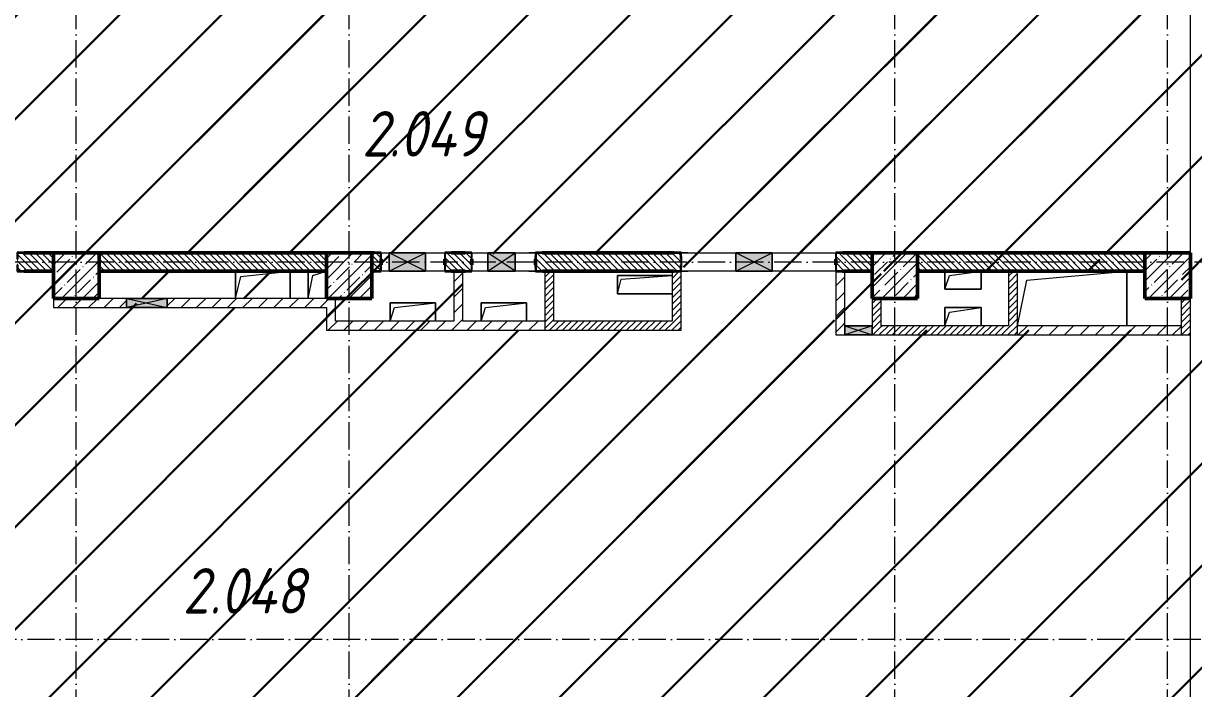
# Model space of a CAD drawing. Header units: millimetres. Extents: x -17017 to 628417, y -109036 to 199237.
# Drawn here: x 68728 to 81595, y 65004 to 72319 of the extents above; entities that cross this region are included whole.
import ezdxf

# ---------------------------------------------------------------- set-up
doc = ezdxf.new("R2010")
doc.units = ezdxf.units.MM
doc.linetypes.add('50_200_ШТРИХ_1Т_ш5_п1_п1_', pattern=[700, 500, -100, 0, -100])
for name, color, linetype, lineweight in [('3.1) ЖБ окна 1.2 м', 102, 'Continuous', 30), ('A-DETL-GENF-OTLN', 7, 'Continuous', 9), ('A-FLOR-____-OTLN', 7, 'Continuous', 9), ('A-GENM-____-MCUT', 7, 'Continuous', 25), ('A-GENM-____-OTLN', 7, 'Continuous', 9), ('A-GENM-____-OTLN-1', 7, 'Continuous', 25), ('A-GLAZ-____-OTLN', 7, 'Continuous', 9), ('A-WALL-____-MCUT-2', 7, 'Continuous', 50), ('A-WALL-____-PATT-1', 7, 'Continuous', 9), ('A-WALL-FNSH-MCUT-1', 7, 'Continuous', 9), ('I-WALL-____-OTLN', 7, 'Continuous', 9), ('S-COLS-____-MCUT', 7, 'Continuous', 50), ('S-COLS-____-OTLN', 7, 'Continuous', 9), ('S-GRID-____-OTLN-1', 7, '50_200_ШТРИХ_1Т_ш5_п1_п1_', 9), ('Марки помещений', 7, 'Continuous', 9), ('стяжа', 7, 'Continuous', 30)]:
    doc.layers.add(name, color=color, linetype=linetype, lineweight=lineweight)
doc.styles.add('ISOCPEUR_I_3', font='isocpeui.ttf', dxfattribs={"width": 0.85, "height": 2.2})
pattern_1 = [(45, (50979.8, 168109.95), (-561.266, 561.266), [])]
pattern_2 = [(135, (43259.71, 63713.66), (-35.35534, -35.35534), [])]
pattern_3 = [(45, (43259.71, 63713.66), (-84.8528, 84.8528), [])]
pattern_4 = [(45, (43259.71, 63713.66), (-35.35534, 35.35534), [])]

# ---------------------------------------------------------------- blocks, each defined once
blk = doc.blocks.new('BSC_Колонна _Прямоугольная - 500х500-V68-АР1_План отверстий 2 этажа в осях 1-64_А-ГГ')
at = {"layer": 'S-COLS-____-OTLN'}
h = blk.add_hatch(dxfattribs=at)
h.set_pattern_fill('FP_97', color=256, style=0, pattern_type=2)
h.set_pattern_definition([(45, (-38050, -5831.04), (-114.04925, 114.04925), []), (45, (-37935.95, -5831.04), (-114.04925, 114.04925), [201.613, -40.323, 3.353, -36.97])])
h.paths.add_polyline_path([(-250, -250), (250, -250), (250, 250), (-250, 250)], flags=0)
at = {"layer": 'S-COLS-____-MCUT'}
for p, q in [((250, 250), (-250, 250)), ((-250, 250), (-250, -250)), ((250, -250), (250, 250)), ((-250, -250), (250, -250))]:
    blk.add_line(p, q, dxfattribs=at)
blk = doc.blocks.new('BSC_Колонна _Прямоугольная - 500х500-V70-АР1_План отверстий 2 этажа в осях 1-64_А-ГГ')
at = {"layer": 'S-COLS-____-OTLN'}
h = blk.add_hatch(dxfattribs=at)
h.set_pattern_fill('FP_99', color=256, style=0, pattern_type=2)
h.set_pattern_definition([(45, (-29050, -5831.04), (-114.04925, 114.04925), []), (45, (-28935.95, -5831.04), (-114.04925, 114.04925), [201.613, -40.323, 3.353, -36.97])])
h.paths.add_polyline_path([(-250, -250), (250, -250), (250, 250), (-250, 250)], flags=0)
at = {"layer": 'S-COLS-____-MCUT'}
for p, q in [((250, 250), (-250, 250)), ((-250, 250), (-250, -250)), ((250, -250), (250, 250)), ((-250, -250), (250, -250))]:
    blk.add_line(p, q, dxfattribs=at)
blk = doc.blocks.new('BSC_Колонна _Прямоугольная - 500х500-V86-АР1_План отверстий 2 этажа в осях 1-64_А-ГГ')
at = {"layer": 'S-COLS-____-OTLN'}
h = blk.add_hatch(dxfattribs=at)
h.set_pattern_fill('FP_115', color=256, style=0, pattern_type=2)
h.set_pattern_definition([(45, (-26050, -5831.04), (-114.0493, 114.0493), []), (45, (-25935.95, -5831.04), (-114.0493, 114.0493), [201.613, -40.323, 3.353, -36.97])])
h.paths.add_polyline_path([(-250, -250), (250, -250), (250, 250), (-250, 250)], flags=0)
at = {"layer": 'S-COLS-____-MCUT'}
for p, q in [((250, 250), (-250, 250)), ((-250, 250), (-250, -250)), ((250, -250), (250, 250)), ((-250, -250), (250, -250))]:
    blk.add_line(p, q, dxfattribs=at)
blk = doc.blocks.new('BSC_Колонна _Прямоугольная - 500х500-V95-АР1_План отверстий 2 этажа в осях 1-64_А-ГГ')
at = {"layer": 'S-COLS-____-OTLN'}
h = blk.add_hatch(dxfattribs=at)
h.set_pattern_fill('FP_124', color=256, style=0, pattern_type=2)
h.set_pattern_definition([(45, (-35050, -5831.04), (-114.04925, 114.04925), []), (45, (-34935.95, -5831.04), (-114.04925, 114.04925), [201.613, -40.323, 3.353, -36.97])])
h.paths.add_polyline_path([(-250, -250), (250, -250), (250, 250), (-250, 250)], flags=0)
at = {"layer": 'S-COLS-____-MCUT'}
for p, q in [((250, 250), (-250, 250)), ((-250, 250), (-250, -250)), ((250, -250), (250, 250)), ((-250, -250), (250, -250))]:
    blk.add_line(p, q, dxfattribs=at)
blk = doc.blocks.new('Фахверк_СКБ_Уголок - 200_3960_зеркало-28268689-АР1_План отверстий 2 этажа в осях 1-64_А-ГГ')
at = {"layer": 'A-GENM-____-MCUT'}
for p, q in [((200, 156), (125, 156)), ((125, 156), (125, 81)), ((131, 81), (131, 150)), ((131, 150), (200, 150)), ((200, 150), (200, 156)), ((125, 81), (131, 81)), ((131, 19), (125, 19)), ((125, 19), (125, -56)), ((131, -50), (131, 19)), ((125, -56), (200, -56)), ((200, -50), (131, -50)), ((200, -56), (200, -50))]:
    blk.add_line(p, q, dxfattribs=at)
blk = doc.blocks.new('Фахверк_СКБ_Уголок - 200_3960-28268576-АР1_План отверстий 2 этажа в осях 1-64_А-ГГ')
at = {"layer": 'A-GENM-____-MCUT'}
for p, q in [((200, 156), (125, 156)), ((125, 156), (125, 81)), ((131, 81), (131, 150)), ((131, 150), (200, 150)), ((200, 150), (200, 156)), ((125, 81), (131, 81)), ((131, 19), (125, 19)), ((125, 19), (125, -56)), ((131, -50), (131, 19)), ((125, -56), (200, -56)), ((200, -50), (131, -50)), ((200, -56), (200, -50))]:
    blk.add_line(p, q, dxfattribs=at)
blk = doc.blocks.new('154_Стойка_СКБ_Уголок - СМ-2180_200-28268025-АР1_План отверстий 2 этажа в осях 1-64_А-ГГ')
at = {"layer": 'A-GENM-____-MCUT'}
for p, q in [((125, 156), (125, 81)), ((200, 156), (125, 156)), ((131, 81), (131, 150)), ((131, 150), (200, 150)), ((200, 150), (200, 156)), ((125, 81), (131, 81)), ((131, 19), (125, 19)), ((125, 19), (125, -56)), ((131, -50), (131, 19)), ((125, -56), (200, -56)), ((200, -50), (131, -50)), ((200, -56), (200, -50))]:
    blk.add_line(p, q, dxfattribs=at)
blk = doc.blocks.new('Стойка_Влож_Полоса боковая - Полоса-V142-АР1_План отверстий 2 этажа в осях 1-64_А-ГГ')
at = {"layer": 'A-GENM-____-OTLN'}
for p, q in [((-5, 60), (0, 60)), ((-5, -60), (-5, 60)), ((0, -60), (-5, -60))]:
    blk.add_line(p, q, dxfattribs=at)
blk = doc.blocks.new('Стойка_Влож_Уголок_Опорный - Уголок-28213941-АР1_План отверстий 2 этажа в осях 1-64_А-ГГ')
at = {"layer": 'A-GENM-____-OTLN'}
for p, q in [((-212, -6), (-212, 0)), ((0, 0), (0, -6)), ((-212, -75), (-212, -6)), ((-212, -6), (-206, -6)), ((-212, -75), (-206, -75)), ((-6, -6), (0, -6)), ((-6, -75), (0, -75)), ((0, -6), (0, -75))]:
    blk.add_line(p, q, dxfattribs=at)
blk = doc.blocks.new('154_Стойка_СКБ_Уголок - СМ-2480_200-28346303-АР1_План отверстий 2 этажа в осях 1-64_А-ГГ')
at = {"layer": 'A-GENM-____-MCUT'}
for p, q in [((125, 156), (125, 81)), ((200, 156), (125, 156)), ((131, 81), (131, 150)), ((131, 150), (200, 150)), ((200, 150), (200, 156)), ((125, 81), (131, 81)), ((131, 19), (125, 19)), ((125, 19), (125, -56)), ((131, -50), (131, 19)), ((125, -56), (200, -56)), ((200, -50), (131, -50)), ((200, -56), (200, -50))]:
    blk.add_line(p, q, dxfattribs=at)
blk = doc.blocks.new('Стойка_Влож_Полоса боковая - Полоса-28213942-АР1_План отверстий 2 этажа в осях 1-64_А-ГГ')
at = {"layer": 'A-GENM-____-OTLN'}
for p, q in [((-5, 60), (0, 60)), ((-5, -60), (-5, 60)), ((0, 31), (0, -31)), ((0, -60), (-5, -60))]:
    blk.add_line(p, q, dxfattribs=at)
blk = doc.blocks.new('AR_Отверстие прямоугольное _в плите_ - AR_Отверстие прямоугольное _в плите_-V147-АР1_План отверстий 2 этажа в осях 1-64_А-ГГ')
at = {"layer": 'A-GENM-____-OTLN'}
for p, q in [((250, 100), (-250, 100)), ((-250, 100), (-250, -100)), ((-250, -100), (-200, 50)), ((-200, 50), (250, 100)), ((250, -100), (250, 100))]:
    blk.add_line(p, q, dxfattribs=at)
blk = doc.blocks.new('AR_Отверстие прямоугольное _в плите_ - AR_Отверстие прямоугольное _в плите_-30459223-АР1_План отверстий 2 этажа в осях 1-64_А-ГГ')
at = {"layer": 'A-GENM-____-OTLN'}
for p, q in [((-200, 100), (-200, -100)), ((-200, -100), (-150, 50)), ((-150, 50), (200, 100)), ((200, -100), (200, 100)), ((-200, -100), (200, -100))]:
    blk.add_line(p, q, dxfattribs=at)
blk = doc.blocks.new('AR_Отверстие прямоугольное _в плите_ - AR_Отверстие прямоугольное _в плите_-V157-АР1_План отверстий 2 этажа в осях 1-64_А-ГГ')
at = {"layer": 'A-GENM-____-OTLN'}
for p, q in [((300, 100), (-300, 100)), ((-300, 100), (-300, -100)), ((-300, -100), (-260, 60)), ((-260, 60), (300, 100)), ((-300, -100), (300, -100))]:
    blk.add_line(p, q, dxfattribs=at)
blk = doc.blocks.new('AR_Отверстие прямоугольное _в плите_ - AR_Отверстие прямоугольное _в плите_-V178-АР1_План отверстий 2 этажа в осях 1-64_А-ГГ')
at = {"layer": 'A-GENM-____-OTLN'}
for p, q in [((-100, 150), (-100, -150)), ((-50, 100), (100, 150)), ((-100, -150), (-50, 100))]:
    blk.add_line(p, q, dxfattribs=at)
blk = doc.blocks.new('AR_Отверстие прямоугольное _в плите_ - AR_Отверстие прямоугольное _в плите_-V179-АР1_План отверстий 2 этажа в осях 1-64_А-ГГ')
at = {"layer": 'A-GENM-____-OTLN'}
for p, q in [((200, 100), (-200, 100)), ((-200, 100), (-200, -100)), ((-200, -100), (-150, 50)), ((-150, 50), (200, 100)), ((200, -100), (200, 100))]:
    blk.add_line(p, q, dxfattribs=at)
blk = doc.blocks.new('AR_Отверстие прямоугольное _в плите_ - AR_Отверстие прямоугольное _в плите_-V182-АР1_План отверстий 2 этажа в осях 1-64_А-ГГ')
at = {"layer": 'A-GENM-____-OTLN'}
for p, q in [((-300, 150), (-300, -150)), ((-240, 90), (300, 150)), ((300, -150), (300, 150)), ((-300, -150), (-240, 90))]:
    blk.add_line(p, q, dxfattribs=at)
blk = doc.blocks.new('AR_Отверстие прямоугольное _в плите_ - AR_Отверстие прямоугольное _в плите_-V192-АР1_План отверстий 2 этажа в осях 1-64_А-ГГ')
at = {"layer": 'A-GENM-____-OTLN'}
for p, q in [((-500, 200), (600, 300)), ((600, -300), (600, 300)), ((-600, -300), (-500, 200))]:
    blk.add_line(p, q, dxfattribs=at)
blk = doc.blocks.new('AR_Отверстие прямоугольное _в стене_ - AR_Отверстие прямоугольное _в стене__ЭОМ-36402302-АР1_План отверстий 2 этажа в осях 1-64_А-ГГ')
at = {"layer": 'A-GLAZ-____-OTLN'}
blk.add_hatch(color=256, dxfattribs=at).paths.add_polyline_path([(200, 100), (-200, 100), (-200, -100), (200, -100)], flags=0)
at = {"layer": 'A-DETL-GENF-OTLN'}
for p, q in [((-200, -100), (-200, 100)), ((-200, 100), (200, 100)), ((200, 100), (-200, -100)), ((-200, 100), (200, -100)), ((200, 100), (-200, 100)), ((-200, 100), (-200, -100)), ((200, 100), (200, -100)), ((200, -100), (200, 100)), ((200, -100), (-200, -100)), ((-200, -100), (200, -100))]:
    blk.add_line(p, q, dxfattribs=at)
blk = doc.blocks.new('AR_Отверстие прямоугольное _в стене__БезПР - AR_Отверстие прямоугольное _в стене__БезПР-36392850-АР1_План отверстий 2 этажа в осях 1-64_А-ГГ')
at = {"layer": 'A-GLAZ-____-OTLN'}
blk.add_hatch(color=256, dxfattribs=at).paths.add_polyline_path([(150, 100), (-150, 100), (-150, -100), (150, -100), (150, 85)], flags=0)
at = {"layer": 'A-DETL-GENF-OTLN'}
for p, q in [((-150, -100), (-150, 100)), ((-150, 100), (150, 100)), ((150, 100), (-150, -100)), ((-150, 100), (150, -100)), ((150, 100), (-150, 100)), ((-150, 100), (-150, -100)), ((150, 100), (150, -100)), ((150, -100), (150, 100)), ((150, -100), (-150, -100)), ((-150, -100), (150, -100))]:
    blk.add_line(p, q, dxfattribs=at)
blk = doc.blocks.new('AR_Отверстие прямоугольное _в стене__БезПР - AR_Отверстие прямоугольное _в стене__БезПР-36428632-АР1_План отверстий 2 этажа в осях 1-64_А-ГГ')
at = {"layer": 'A-GLAZ-____-OTLN'}
blk.add_hatch(color=256, dxfattribs=at).paths.add_polyline_path([(-200, -100), (200, -100), (200, 100), (-200, 100)], flags=0)
at = {"layer": 'A-DETL-GENF-OTLN'}
for p, q in [((-200, -100), (-200, 100)), ((-200, 100), (200, 100)), ((200, 100), (-200, -100)), ((-200, 100), (200, -100)), ((200, 100), (-200, 100)), ((-200, 100), (-200, -100)), ((200, 100), (200, -100)), ((200, -100), (200, 100)), ((200, -100), (-200, -100)), ((-200, -100), (200, -100))]:
    blk.add_line(p, q, dxfattribs=at)
at = {"layer": 'A-GLAZ-____-OTLN'}
blk.add_line((200, 100), (-200, 100), dxfattribs=at)
blk = doc.blocks.new('AR_Отверстие прямоугольное _в стене__БезПР - AR_Отверстие прямоугольное _в стене__БезПР-36427692-АР1_План отверстий 2 этажа в осях 1-64_А-ГГ')
at = {"layer": 'A-GLAZ-____-OTLN'}
blk.add_hatch(color=256, dxfattribs=at).paths.add_polyline_path([(225, -50), (225, 50), (-225, 50), (-225, -50)], flags=0)
at = {"layer": 'A-DETL-GENF-OTLN'}
for p, q in [((-225, -50), (-225, 50)), ((-225, 50), (225, 50)), ((225, 50), (-225, -50)), ((-225, 50), (225, -50)), ((225, 50), (-225, 50)), ((-225, 50), (-225, -50)), ((225, 50), (225, -50)), ((225, -50), (225, 50)), ((225, -50), (-225, -50)), ((-225, -50), (225, -50))]:
    blk.add_line(p, q, dxfattribs=at)
at = {"layer": 'A-GLAZ-____-OTLN'}
blk.add_line((225, 50), (-225, 50), dxfattribs=at)
blk = doc.blocks.new('AR_Отверстие прямоугольное _в стене__БезПР - AR_Отверстие прямоугольное _в стене__БезПР-36789553-АР1_План отверстий 2 этажа в осях 1-64_А-ГГ')
at = {"layer": 'A-GLAZ-____-OTLN'}
blk.add_hatch(color=256, dxfattribs=at).paths.add_polyline_path([(150, -50), (150, 50), (-150, 50), (-150, -50)], flags=0)
at = {"layer": 'A-DETL-GENF-OTLN'}
for p, q in [((-150, -50), (-150, 50)), ((-150, 50), (150, 50)), ((150, 50), (-150, -50)), ((-150, 50), (150, -50)), ((150, 50), (-150, 50)), ((-150, 50), (-150, -50)), ((150, 50), (150, -50)), ((150, -50), (150, 50)), ((150, -50), (-150, -50)), ((-150, -50), (150, -50))]:
    blk.add_line(p, q, dxfattribs=at)
at = {"layer": 'A-GLAZ-____-OTLN'}
blk.add_line((150, 50), (-150, 50), dxfattribs=at)
blk = doc.blocks.new('2этаж')
at = {"layer": 'S-GRID-____-OTLN-1', "color": 251, "ltscale": 0.6, "true_color": 0x636466}
for p, q in [((10458.3, 454533.3), (10458.3, 469166.5)), ((13458.3, 454533.3), (13458.3, 469166.5)), ((19458.3, 454533.3), (19458.3, 469166.5)), ((22458.3, 454533.3), (22458.3, 469166.5)), ((74727.1, 464997), (-20260.4, 464997)), ((88359, 460847), (-20260.4, 460847))]:
    blk.add_line(p, q, dxfattribs=at)

msp = doc.modelspace()

# ---------------------------------------------------------------- hatches: boundary and pattern name
at = {"layer": 'A-WALL-____-PATT-1'}
h = msp.add_hatch(dxfattribs=at)
h.set_pattern_fill('FP_6', color=256, style=0, pattern_type=2)
h.set_pattern_definition(pattern_2)
h.paths.add_polyline_path([(68666, 69595), (69060, 69595), (69060, 69795), (68666, 69795), (68666, 69726), (68660, 69726), (68660, 69664), (68666, 69664), (68666, 69598)], flags=0)
h.paths.add_polyline_path([(66885, 69595), (66954, 69595), (66954, 69664), (66960, 69664), (66960, 69726), (66954, 69726), (66954, 69795), (66110, 69795), (66110, 69595), (66223, 69595)], flags=0)
h.paths.add_polyline_path([(65560, 69595), (65710, 69595), (65710, 69795), (65560, 69795)], flags=0)
h = msp.add_hatch(dxfattribs=at)
h.set_pattern_fill('FP_6', color=256, style=0, pattern_type=2)
h.set_pattern_definition(pattern_2)
h.paths.add_polyline_path([(72060, 69595), (72060, 69795), (69560, 69795), (69560, 69595), (71525, 69595)], flags=0)
h = msp.add_hatch(dxfattribs=at)
h.set_pattern_fill('FP_6', color=256, style=0, pattern_type=2)
h.set_pattern_definition(pattern_2)
h.paths.add_polyline_path([(77735, 69595), (78060, 69595), (78060, 69795), (77666, 69795), (77666, 69726), (77660, 69726), (77660, 69664), (77666, 69664), (77666, 69595)], flags=0)
h.paths.add_polyline_path([(75885, 69595), (75954, 69595), (75954, 69664), (75960, 69664), (75960, 69726), (75954, 69726), (75954, 69795), (74366, 69795), (74366, 69726), (74360, 69726), (74360, 69664), (74366, 69664), (74366, 69595), (75060, 69595)], flags=0)
h.paths.add_polyline_path([(73366, 69595), (73654, 69595), (73654, 69664), (73660, 69664), (73660, 69726), (73654, 69726), (73654, 69795), (73366, 69795), (73366, 69726), (73360, 69726), (73360, 69664), (73366, 69664), (73366, 69599)], flags=0)
h.paths.add_polyline_path([(72560, 69595), (72654, 69595), (72654, 69664), (72660, 69664), (72660, 69726), (72654, 69726), (72654, 69795), (72560, 69795), (72560, 69689)], flags=0)
h = msp.add_hatch(dxfattribs=at)
h.set_pattern_fill('FP_6', color=256, style=0, pattern_type=2)
h.set_pattern_definition(pattern_2)
h.paths.add_polyline_path([(81060, 69595), (81060, 69795), (78560, 69795), (78560, 69595), (78595, 69595)], flags=0)
h = msp.add_hatch(dxfattribs=at)
h.set_pattern_fill('FP_4', color=256, style=0, pattern_type=2)
h.set_pattern_definition(pattern_3)
h.paths.add_polyline_path([(73560, 69045), (73560, 69595), (73460, 69595), (73460, 69045)], flags=0)
h = msp.add_hatch(dxfattribs=at)
h.set_pattern_fill('FP_5', color=256, style=0, pattern_type=2)
h.set_pattern_definition(pattern_4)
h.paths.add_polyline_path([(74560, 68945), (74560, 69595), (74460, 69595), (74460, 68945)], flags=0)
h = msp.add_hatch(dxfattribs=at)
h.set_pattern_fill('FP_5', color=256, style=0, pattern_type=2)
h.set_pattern_definition(pattern_4)
h.paths.add_polyline_path([(75960, 68945), (75959, 69589), (75885, 69589), (75885, 69595), (75860, 69595), (75860, 68945)], flags=0)
h = msp.add_hatch(dxfattribs=at)
h.set_pattern_fill('FP_4', color=256, style=0, pattern_type=2)
h.set_pattern_definition(pattern_3)
h.paths.add_polyline_path([(77760, 68995), (77760, 69595), (77735, 69595), (77735, 69589), (77660, 69589), (77660, 68995), (77735, 68995)], flags=0)
h = msp.add_hatch(dxfattribs=at)
h.set_pattern_fill('FP_5', color=256, style=0, pattern_type=2)
h.set_pattern_definition(pattern_4)
h.paths.add_polyline_path([(79660, 68995), (79660, 69595), (79560, 69595), (79560, 68995)], flags=0)
h = msp.add_hatch(dxfattribs=at)
h.set_pattern_fill('FP_4', color=256, style=0, pattern_type=2)
h.set_pattern_definition(pattern_3)
h.paths.add_polyline_path([(69860, 69195), (69860, 69295), (69060, 69295), (69060, 69195), (69560, 69195)], flags=0)
h.paths.add_polyline_path([(70310, 69195), (72160, 69195), (72160, 69295), (70310, 69295), (70310, 69253)], flags=0)
h = msp.add_hatch(dxfattribs=at)
h.set_pattern_fill('FP_5', color=256, style=0, pattern_type=2)
h.set_pattern_definition(pattern_4)
h.paths.add_polyline_path([(78160, 68895), (78160, 69295), (78060, 69295), (78060, 68895)], flags=0)
h = msp.add_hatch(dxfattribs=at)
h.set_pattern_fill('FP_5', color=256, style=0, pattern_type=2)
h.set_pattern_definition(pattern_4)
h.paths.add_polyline_path([(81560, 68895), (81560, 69295), (81460, 69295), (81460, 68895)], flags=0)
h = msp.add_hatch(dxfattribs=at)
h.set_pattern_fill('FP_4', color=256, style=0, pattern_type=2)
h.set_pattern_definition(pattern_3)
h.paths.add_polyline_path([(72160, 69045), (72160, 69195), (72060, 69195), (72060, 69045)], flags=0)
h = msp.add_hatch(dxfattribs=at)
h.set_pattern_fill('FP_4', color=256, style=0, pattern_type=2)
h.set_pattern_definition(pattern_3)
h.paths.add_polyline_path([(73293, 68945), (74460, 68945), (74460, 69045), (72060, 69045), (72060, 68945)], flags=0)
h = msp.add_hatch(dxfattribs=at)
h.set_pattern_fill('FP_5', color=256, style=0, pattern_type=2)
h.set_pattern_definition(pattern_4)
h.paths.add_polyline_path([(75860, 68945), (75860, 69045), (74560, 69045), (74560, 68945), (75060, 68945)], flags=0)
h = msp.add_hatch(dxfattribs=at)
h.set_pattern_fill('FP_4', color=256, style=0, pattern_type=2)
h.set_pattern_definition(pattern_3)
h.paths.add_polyline_path([(77660, 68895), (77760, 68895), (77760, 68995), (77660, 68995)], flags=0)
h = msp.add_hatch(dxfattribs=at)
h.set_pattern_fill('FP_5', color=256, style=0, pattern_type=2)
h.set_pattern_definition(pattern_4)
h.paths.add_polyline_path([(79660, 68895), (79660, 68995), (78160, 68995), (78160, 68895), (78595, 68895)], flags=0)
h = msp.add_hatch(dxfattribs=at)
h.set_pattern_fill('FP_4', color=256, style=0, pattern_type=2)
h.set_pattern_definition(pattern_3)
h.paths.add_polyline_path([(81460, 68895), (81460, 68995), (79660, 68995), (79660, 68895)], flags=0)
at = {"layer": 'стяжа'}
h = msp.add_hatch(dxfattribs=at)
h.set_pattern_fill('ANSI31', color=5, scale=250)
h.set_pattern_definition(pattern_1)
h.paths.add_polyline_path([(81815, 72895), (40942, 72895), (40942, 69785), (81815, 69785)])
h.paths.add_polyline_path([(58160, 69195), (72560, 69195), (72560, 62395), (58160, 62395)])
h.paths.add_polyline_path([(72560, 68945), (124367, 68945), (124367, 62045), (72560, 62045)])
h = msp.add_hatch(dxfattribs=at)
h.set_pattern_fill('ANSI31', color=5, scale=250)
h.set_pattern_definition(pattern_1)
h.paths.add_polyline_path([(124367, 62045), (72560, 62045), (58160, 62395), (58160, 69785), (40942, 69785), (40942, 72895), (81815, 72895), (81815, 68945), (124367, 68945)])
h.paths.add_polyline_path([(63560, 62272), (63572, 62272), (63572, 62297), (63560, 62297)], flags=16)
h.paths.add_polyline_path([(63560, 68995), (63560, 67795), (63560, 66459, -2.052883), (63591, 66483, -0.372712), (63460, 66512), (63460, 67749), (63564, 68995)], flags=0)
h.paths.add_polyline_path([(64892, 69502, -0.625627), (65010, 69745), (64892, 69774)], flags=16)
h.paths.add_polyline_path([(64772, 69695), (64672, 69695), (64672, 69395), (64772, 69395)], flags=16)
h.paths.add_polyline_path([(64980, 69207, -1), (65029, 69195), (65210, 69195), (65210, 69207)], flags=16)
h.paths.add_polyline_path([(64560, 69907), (64772, 69907), (64892, 70047), (64560, 70047)], flags=16)
h.paths.add_polyline_path([(43110, 69907), (46550, 69911), (43110, 69911), (43103, 69907)], flags=16)
h.paths.add_polyline_path([(41310, 70587), (41310, 70045), (41422, 69907), (41422, 70587)], flags=16)
h.paths.add_polyline_path([(41060, 70495), (41290, 70045), (41290, 70475), (41091, 71908, -0.526622), (41060, 71881)], flags=16)
h.paths.add_polyline_path([(72672, 72683), (72060, 72683), (71948, 72583), (72672, 72583)], flags=16)
h.paths.add_polyline_path([(79660, 69807), (79660, 69795), (81060, 69795), (81123, 69807)], flags=16)
h.paths.add_polyline_path([(66492, 69355), (66492, 68995), (65560, 68995), (65248, 68995), (65248, 70047), (65560, 70047), (65560, 69807), (66985, 69807), (66985, 69355)], flags=16)
h.paths.add_polyline_path([(65360, 69807), (65348, 69807), (65348, 69795), (65360, 69195)], flags=0)
h.paths.add_polyline_path([(64660, 69195), (65360, 69195), (65710, 69595), (65560, 69595)], flags=16)
h.paths.add_polyline_path([(66588, 69583, -1), (66540, 69595), (66272, 69595), (66272, 69583)], flags=0)
h.paths.add_polyline_path([(66260, 69795), (66260, 68995), (66160, 68995), (66160, 69095), (66160, 69795)], flags=0)
h.paths.add_polyline_path([(69048, 69195), (69060, 69195), (69060, 69295), (69048, 69583)], flags=16)
h.paths.add_polyline_path([(72160, 69045), (73460, 69045), (73460, 69595), (72660, 69595), (72160, 69621)], flags=0)
h.paths.add_polyline_path([(68735, 69795), (68735, 69595), (69060, 69595), (69060, 69795)], flags=16)
h.paths.add_polyline_path([(69560, 69295), (72160, 69295), (72160, 68945), (73560, 68945), (73560, 69595), (73460, 69595), (73435, 69595), (72613, 69807), (73360, 69807), (74360, 69807), (75985, 69807), (75985, 69595), (75960, 69595), (75960, 68945), (74560, 68945), (74460, 68945), (72060, 68945)], flags=16)
h.paths.add_polyline_path([(69560, 69595), (72060, 69595), (72060, 69795), (69560, 69795)], flags=16)
h.paths.add_polyline_path([(41422, 72833), (41422, 72583), (41060, 72583), (41060, 72833), (68948, 72833), (69560, 72683), (69560, 72833), (71948, 72833), (72560, 72695), (71948, 72695), (71948, 72833), (70008, 72833), (70008, 72583), (68948, 72583)], flags=16)
h.paths.add_polyline_path([(62460, 69795), (62460, 69595), (63060, 69595), (62360, 69775), (62360, 69595), (62460, 69595), (63060, 69795)], flags=16)
h.paths.add_polyline_path([(62360, 69195), (62360, 69295), (63360, 69295), (63360, 69195), (63360, 68983), (63348, 68983)], flags=16)
h.paths.add_polyline_path([(70954, 66231, -1), (70474, 66231, -1)], flags=0)
h.paths.add_polyline_path([(71749, 70937, -1), (72229, 70937, -1)], flags=16)
h.paths.add_polyline_path([(73360, 69795), (74360, 69795), (74560, 69795), (74560, 69045), (74460, 68945), (74460, 69595), (73660, 69595), (72660, 69795)], flags=0)
h.paths.add_polyline_path([(77948, 72833), (78560, 72695), (78560, 72833), (80948, 72833), (81695, 72695), (81760, 72695), (81760, 72583), (80948, 72583), (79008, 72833), (79008, 72583), (77948, 72583), (72672, 72833)], flags=16)
h.paths.add_polyline_path([(61929, 67707, -1), (61449, 67707, -1)], flags=0)
h.paths.add_polyline_path([(70060, 62295), (69560, 62295), (69560, 62270), (70035, 62270)], flags=16)
h.paths.add_polyline_path([(72057, 62370), (72535, 62370), (72560, 62395), (72057, 62395)], flags=16)
h.paths.add_polyline_path([(72572, 62057), (72572, 62315), (72560, 62315), (72560, 62295)], flags=16)
h.paths.add_polyline_path([(73260, 62057), (75060, 62057), (76260, 62057), (78048, 62057), (78524, 62372), (78082, 62372), (78082, 62045), (76260, 62045), (75135, 62045), (73260, 62045), (72572, 62057)], flags=16)
h.paths.add_polyline_path([(77760, 69595), (78060, 69595), (78060, 69795), (77760, 69795)], flags=16)
h.paths.add_polyline_path([(77660, 68895), (78060, 68895), (78060, 68995), (77760, 68995)], flags=16)
h.paths.add_polyline_path([(77660, 68995), (77660, 68883), (77648, 68883), (77648, 69795), (77660, 69795)], flags=16)
h.paths.add_polyline_path([(81460, 68895), (81560, 68895), (81560, 68995), (81460, 68995)], flags=0)
h.paths.add_polyline_path([(78160, 69595), (81460, 69595), (81460, 68895), (81572, 68883), (81572, 68895), (79660, 68895), (78060, 68895), (78060, 68995), (78160, 68995)], flags=16)
h.paths.add_polyline_path([(79560, 69795), (79560, 69595), (79660, 69595), (81060, 69795)], flags=16)
h.paths.add_polyline_path([(81048, 62045), (81060, 62045), (81108, 62057), (81048, 62057)], flags=16)
h.paths.add_polyline_path([(79260, 62057), (81048, 62045), (79260, 62045), (78572, 62057)], flags=16)
h.paths.add_polyline_path([(78562, 62295), (78537, 62295), (78537, 62372), (78562, 62397)], flags=16)
h.paths.add_polyline_path([(51635, 69907), (48560, 69907), (48360, 69795), (48560, 69795)], flags=16)
h.paths.add_polyline_path([(53660, 69795), (53135, 69795), (51635, 69907), (53335, 69907)], flags=16)
h.paths.add_polyline_path([(84285, 62270), (84260, 62295), (84260, 62051), (84285, 62051)], flags=0)
h.paths.add_polyline_path([(82460, 62045), (84260, 62045), (85110, 62304), (84610, 62304), (84610, 62295), (84260, 62295)], flags=16)
h.paths.add_polyline_path([(82435, 62270), (82460, 62295), (82110, 62295), (82110, 62270)], flags=16)
h.paths.add_polyline_path([(87960, 62297), (87960, 65720), (87760, 62297)], flags=16)
h.paths.add_polyline_path([(88462, 62272), (88462, 62307), (88110, 62307), (88110, 62272)], flags=16)
h.paths.add_polyline_path([(85447, 62051), (85460, 62051), (85460, 62057), (85447, 62057)], flags=16)
h.paths.add_polyline_path([(87598, 62307), (87960, 65720), (87960, 62045), (87335, 62045), (85460, 62045), (85435, 62063), (85435, 62057), (87260, 62057), (87598, 62230)], flags=16)
h.paths.add_polyline_path([(48560, 69907), (46560, 69907), (46210, 69795), (46760, 69795)], flags=16)
h.paths.add_polyline_path([(87260, 62057), (87598, 62057), (87610, 62045), (87335, 62045)], flags=0)
h.paths.add_polyline_path([(102260, 62157), (97550, 62157), (97469, 62057), (102260, 62057), (102260, 62057)], flags=16)
h.paths.add_polyline_path([(96260, 62057), (96280, 62057), (96280, 62157), (96260, 62157)], flags=16)
h.paths.add_polyline_path([(90260, 62057), (91460, 62057), (93257, 62057), (93257, 62307), (93748, 62307), (93760, 62309), (93760, 67670), (93760, 68895), (94072, 68951), (94072, 62407), (94222, 62407), (96330, 62045), (94072, 62045), (94072, 62272), (93282, 62272), (93282, 62045), (91460, 62045), (90335, 62045), (88466, 62045), (88466, 62057)], flags=16)
h.paths.add_polyline_path([(93260, 62045), (93260, 62057), (93257, 62057), (91460, 62045)], flags=0)
h.paths.add_polyline_path([(91207, 64177, -1), (91687, 64177, -1)], flags=16)
h.paths.add_polyline_path([(93760, 62297), (93610, 62297), (93610, 62295), (93760, 62295)], flags=0)
h.paths.add_polyline_path([(96260, 62045), (97006, 62275), (96280, 62275), (96150, 62258), (96150, 62045)], flags=16)
h.paths.add_polyline_path([(96150, 62407), (97550, 62407), (97550, 62157), (97460, 62051), (97460, 62057), (97440, 62057), (96563, 62295), (96260, 62295)], flags=16)
h.paths.add_polyline_path([(115231, 62407), (114980, 62307), (115672, 62307), (115791, 62407)], flags=16)
h.paths.add_polyline_path([(105260, 62057), (105280, 62057), (105280, 62157), (105260, 62157)], flags=0)
h.paths.add_polyline_path([(105260, 62057), (106001, 62275), (105280, 62275), (105150, 62258), (105150, 62057)], flags=0)
h.paths.add_polyline_path([(102280, 62057), (102260, 62057), (102260, 62051), (102280, 62051)], flags=16)
h.paths.add_polyline_path([(102160, 62307), (103220, 62307), (103220, 62057), (103460, 62057), (105260, 62045), (103460, 62045), (103122, 62057), (103122, 62307), (102610, 62307), (102610, 62045), (102335, 62045), (102275, 62295), (102160, 62295)], flags=16)
h.paths.add_polyline_path([(102681, 64475, -1), (103161, 64475, -1)], flags=16)
h.paths.add_polyline_path([(105150, 62407), (106550, 62407), (111170, 62157), (111170, 62407), (112210, 62407), (113674, 62157), (114152, 62157), (114152, 62407), (114912, 62407), (114980, 62395), (114980, 62307), (114980, 62045), (114335, 62045), (112460, 62045), (112122, 62057), (112122, 62307), (111610, 62307), (111610, 62045), (109460, 62045), (108335, 62045), (106460, 62045), (105555, 62295), (105260, 62295)], flags=16)
h.paths.add_polyline_path([(106440, 62057), (106440, 62051), (106460, 62051), (106460, 62057)], flags=16)
h.paths.add_polyline_path([(108260, 62057), (109460, 62057), (111260, 62057), (111260, 62295), (111610, 62295), (111610, 62045), (111335, 62045), (109460, 62045), (108335, 62045), (106460, 62057)], flags=16)
h.paths.add_polyline_path([(114912, 62507), (114912, 62375), (114960, 62375), (115232, 62507)], flags=16)
h.paths.add_polyline_path([(114280, 62057), (114260, 62057), (114260, 62051), (114280, 62051)], flags=0)
h.paths.add_polyline_path([(114260, 62045), (114786, 62275), (114280, 62275), (112460, 62045)], flags=16)
h.paths.add_polyline_path([(118048, 62407), (118048, 62307), (118660, 62307), (118772, 62407)], flags=16)
h.paths.add_polyline_path([(115660, 62057), (115672, 62057), (118148, 62057), (118160, 62045), (115660, 62045)], flags=16)
h.paths.add_polyline_path([(123560, 62295), (124160, 62295), (124160, 62415), (123560, 62415)], flags=16)
h.paths.add_polyline_path([(123535, 62045), (118672, 62045), (118672, 62157), (123560, 62157), (123660, 62176), (123660, 62275), (124160, 62275), (124160, 62045)], flags=16)
h.paths.add_polyline_path([(118672, 62057), (123460, 62057), (123680, 62057), (123680, 62045), (118672, 62045)], flags=0)
h.paths.add_polyline_path([(72560, 68945), (72560, 69195), (58160, 69195), (58160, 62395), (72560, 62395)], flags=16)
h.paths.add_polyline_path([(63544, 66470, -0.174623), (63478, 66493, -1.111514), (63429, 66487, -0.48712), (63460, 66512), (63460, 67749), (63560, 68945), (63560, 68995), (63463, 68995), (63360, 68995), (63360, 68983), (63348, 68983), (63348, 68995), (63460, 68995), (63557, 68995), (65360, 68995), (65560, 68995), (65560, 69095), (66160, 69095), (66160, 68995), (65560, 68995), (65248, 68995), (63564, 68995), (63560, 68945), (63560, 67795), (63560, 66507, -0.48712), (63591, 66483, -0.770165)], flags=0)
h.paths.add_polyline_path([(63560, 66459, -0.782881), (63560, 66507)], flags=0)
h.paths.add_polyline_path([(102491, 64242), (103171, 64242), (103171, 64722), (102491, 64722)], flags=24)
h.paths.add_polyline_path([(91017, 63944), (91706, 63944), (91706, 64424), (91017, 64424)], flags=24)
h.paths.add_polyline_path([(61272, 67474), (61930, 67474), (61930, 67954), (61272, 67954)], flags=8)
h.paths.add_polyline_path([(70284, 65997), (70965, 65997), (70965, 66477), (70284, 66477)], flags=8)
h.paths.add_polyline_path([(71560, 70704), (72240, 70704), (72240, 71184), (71560, 71184)], flags=24)

# ---------------------------------------------------------------- linework, layer by layer
at = {"layer": 'A-FLOR-____-OTLN'}
for p, q in [((81560, 69795), (81560, 72695)), ((71060, 69295), (71060, 69595)), ((71660, 69595), (71660, 69295)), ((71860, 69295), (71860, 69595)), ((75260, 69545), (75860, 69545)), ((75260, 69345), (75260, 69545)), ((78860, 69395), (78860, 69595)), ((79260, 69595), (79260, 69395)), ((80860, 69595), (80860, 68995)), ((79260, 69395), (78860, 69395)), ((72760, 69245), (73260, 69245)), ((72760, 69045), (72760, 69245)), ((73260, 69245), (73260, 69045)), ((73760, 69245), (74260, 69245)), ((73760, 69045), (73760, 69245)), ((74260, 69245), (74260, 69045)), ((75860, 69345), (75260, 69345)), ((78860, 69195), (79260, 69195)), ((78860, 68995), (78860, 69195)), ((79260, 69195), (79260, 68995)), ((81560, 62295), (81560, 68895))]:
    msp.add_line(p, q, dxfattribs=at)
at = {"layer": 'A-WALL-____-MCUT-2'}
for p, q in [((69060, 69795), (68735, 69795)), ((72060, 69795), (69560, 69795)), ((72585, 69795), (72560, 69795)), ((73585, 69795), (73435, 69795)), ((75885, 69795), (74435, 69795)), ((78060, 69795), (77735, 69795)), ((81060, 69795), (78560, 69795)), ((72660, 69664), (72660, 69726)), ((73360, 69726), (73360, 69664)), ((73660, 69664), (73660, 69726)), ((74360, 69726), (74360, 69664)), ((77660, 69726), (77660, 69664)), ((68735, 69595), (69060, 69595)), ((69560, 69595), (72060, 69595)), ((72560, 69595), (72585, 69595)), ((73435, 69595), (73585, 69595)), ((74435, 69595), (75885, 69595)), ((77735, 69595), (78060, 69595)), ((78560, 69595), (81060, 69595))]:
    msp.add_line(p, q, dxfattribs=at)
at = {"layer": 'A-WALL-FNSH-MCUT-1'}
for p, q in [((73460, 69595), (73460, 69045)), ((73560, 69045), (73560, 69595)), ((74460, 69595), (74460, 68945)), ((74560, 69045), (74560, 69595)), ((75860, 69595), (75860, 69045)), ((75960, 68945), (75960, 69589)), ((77660, 69589), (77660, 68895)), ((77760, 68995), (77760, 69595)), ((79560, 69595), (79560, 68995)), ((79660, 68895), (79660, 69595)), ((69060, 69295), (69060, 69195)), ((69860, 69295), (69560, 69295)), ((72060, 69295), (70310, 69295)), ((72160, 69045), (72160, 69295)), ((78060, 69295), (78060, 68995)), ((78160, 68995), (78160, 69295)), ((81460, 68895), (81460, 69295)), ((81560, 68895), (81560, 69295)), ((69060, 69195), (69860, 69195)), ((70310, 69195), (72060, 69195)), ((72060, 69195), (72060, 68945)), ((73460, 69045), (72160, 69045)), ((74460, 69045), (73560, 69045)), ((75860, 69045), (74560, 69045)), ((79560, 68995), (78160, 68995)), ((81460, 68995), (79660, 68995)), ((72060, 68945), (75960, 68945)), ((77660, 68895), (77760, 68895)), ((78060, 68895), (81560, 68895))]:
    msp.add_line(p, q, dxfattribs=at)
at = {"layer": 'I-WALL-____-OTLN'}
for p, q in [((72660, 69795), (72750, 69795)), ((73150, 69795), (73360, 69795)), ((73660, 69795), (73835, 69795)), ((74135, 69795), (74360, 69795)), ((75960, 69795), (76560, 69795)), ((76960, 69795), (77660, 69795)), ((72750, 69595), (72660, 69595)), ((73360, 69595), (73150, 69595)), ((73835, 69595), (73660, 69595)), ((74360, 69595), (74135, 69595)), ((76560, 69595), (75960, 69595)), ((77660, 69595), (76960, 69595))]:
    msp.add_line(p, q, dxfattribs=at)

# ---------------------------------------------------------------- block references
at = {"layer": '3.1) ЖБ окна 1.2 м'}
msp.add_blockref('2этаж', (58851, -395302), dxfattribs=at)
at = {"layer": 'A-GENM-____-OTLN'}
for name, p, rotation in [('Стойка_Влож_Уголок_Опорный - Уголок-28213941-АР1_План отверстий 2 этажа в осях 1-64_А-ГГ', (74360, 69589), 269.9999999999995), ('Стойка_Влож_Уголок_Опорный - Уголок-28213941-АР1_План отверстий 2 этажа в осях 1-64_А-ГГ', (75960, 69801), 89.99999999999955), ('Стойка_Влож_Полоса боковая - Полоса-28213942-АР1_План отверстий 2 этажа в осях 1-64_А-ГГ', (75960, 69695), 180)]:
    msp.add_blockref(name, p, dxfattribs=dict(at, rotation=rotation))
for name, p in [('Стойка_Влож_Полоса боковая - Полоса-V142-АР1_План отверстий 2 этажа в осях 1-64_А-ГГ', (74360, 69695)), ('AR_Отверстие прямоугольное _в плите_ - AR_Отверстие прямоугольное _в плите_-V182-АР1_План отверстий 2 этажа в осях 1-64_А-ГГ', (71360, 69445)), ('AR_Отверстие прямоугольное _в плите_ - AR_Отверстие прямоугольное _в плите_-V178-АР1_План отверстий 2 этажа в осях 1-64_А-ГГ', (71960, 69445)), ('AR_Отверстие прямоугольное _в плите_ - AR_Отверстие прямоугольное _в плите_-V157-АР1_План отверстий 2 этажа в осях 1-64_А-ГГ', (75560, 69445)), ('AR_Отверстие прямоугольное _в плите_ - AR_Отверстие прямоугольное _в плите_-30459223-АР1_План отверстий 2 этажа в осях 1-64_А-ГГ', (79060, 69495)), ('AR_Отверстие прямоугольное _в плите_ - AR_Отверстие прямоугольное _в плите_-V192-АР1_План отверстий 2 этажа в осях 1-64_А-ГГ', (80260, 69295)), ('AR_Отверстие прямоугольное _в плите_ - AR_Отверстие прямоугольное _в плите_-V147-АР1_План отверстий 2 этажа в осях 1-64_А-ГГ', (73010, 69145)), ('AR_Отверстие прямоугольное _в плите_ - AR_Отверстие прямоугольное _в плите_-V147-АР1_План отверстий 2 этажа в осях 1-64_А-ГГ', (74010, 69145)), ('AR_Отверстие прямоугольное _в плите_ - AR_Отверстие прямоугольное _в плите_-V179-АР1_План отверстий 2 этажа в осях 1-64_А-ГГ', (79060, 69095))]:
    msp.add_blockref(name, p, dxfattribs=at)
at = {"layer": 'A-GENM-____-OTLN-1'}
for name, p in [('Фахверк_СКБ_Уголок - 200_3960-28268576-АР1_План отверстий 2 этажа в осях 1-64_А-ГГ', (68535, 69645)), ('Фахверк_СКБ_Уголок - 200_3960-28268576-АР1_План отверстий 2 этажа в осях 1-64_А-ГГ', (73235, 69645)), ('154_Стойка_СКБ_Уголок - СМ-2180_200-28268025-АР1_План отверстий 2 этажа в осях 1-64_А-ГГ', (74235, 69645)), ('Фахверк_СКБ_Уголок - 200_3960-28268576-АР1_План отверстий 2 этажа в осях 1-64_А-ГГ', (77535, 69645))]:
    msp.add_blockref(name, p, dxfattribs=at)
at = {"layer": 'A-GENM-____-OTLN-1', "rotation": 180}
for name, p in [('Фахверк_СКБ_Уголок - 200_3960_зеркало-28268689-АР1_План отверстий 2 этажа в осях 1-64_А-ГГ', (72785, 69745)), ('Фахверк_СКБ_Уголок - 200_3960_зеркало-28268689-АР1_План отверстий 2 этажа в осях 1-64_А-ГГ', (73785, 69745)), ('154_Стойка_СКБ_Уголок - СМ-2480_200-28346303-АР1_План отверстий 2 этажа в осях 1-64_А-ГГ', (76085, 69745))]:
    msp.add_blockref(name, p, dxfattribs=at)
at = {"layer": 'A-GLAZ-____-OTLN', "rotation": 180}
for name, p in [('AR_Отверстие прямоугольное _в стене_ - AR_Отверстие прямоугольное _в стене__ЭОМ-36402302-АР1_План отверстий 2 этажа в осях 1-64_А-ГГ', (72950, 69695)), ('AR_Отверстие прямоугольное _в стене__БезПР - AR_Отверстие прямоугольное _в стене__БезПР-36392850-АР1_План отверстий 2 этажа в осях 1-64_А-ГГ', (73985, 69695)), ('AR_Отверстие прямоугольное _в стене__БезПР - AR_Отверстие прямоугольное _в стене__БезПР-36428632-АР1_План отверстий 2 этажа в осях 1-64_А-ГГ', (76760, 69695))]:
    msp.add_blockref(name, p, dxfattribs=at)
at = {"layer": 'A-GLAZ-____-OTLN'}
for name, p in [('AR_Отверстие прямоугольное _в стене__БезПР - AR_Отверстие прямоугольное _в стене__БезПР-36427692-АР1_План отверстий 2 этажа в осях 1-64_А-ГГ', (70085, 69245)), ('AR_Отверстие прямоугольное _в стене__БезПР - AR_Отверстие прямоугольное _в стене__БезПР-36789553-АР1_План отверстий 2 этажа в осях 1-64_А-ГГ', (77910, 68945))]:
    msp.add_blockref(name, p, dxfattribs=at)
at = {"layer": 'S-COLS-____-OTLN'}
for name, p in [('BSC_Колонна _Прямоугольная - 500х500-V86-АР1_План отверстий 2 этажа в осях 1-64_А-ГГ', (69310, 69545)), ('BSC_Колонна _Прямоугольная - 500х500-V70-АР1_План отверстий 2 этажа в осях 1-64_А-ГГ', (72310, 69545)), ('BSC_Колонна _Прямоугольная - 500х500-V95-АР1_План отверстий 2 этажа в осях 1-64_А-ГГ', (78310, 69545)), ('BSC_Колонна _Прямоугольная - 500х500-V68-АР1_План отверстий 2 этажа в осях 1-64_А-ГГ', (81310, 69545))]:
    msp.add_blockref(name, p, dxfattribs=at)

# ---------------------------------------------------------------- texts
at = {"layer": 'Марки помещений', "char_height": 500, "width": 817.72, "attachment_point": 1, "style": 'ISOCPEUR_I_3'}
for s, insert in [('2.049', (72451, 71355)), ('2.048', (70479, 66329))]:
    msp.add_mtext(s, dxfattribs=dict(at, insert=insert))

doc.saveas('drawing.dxf')
